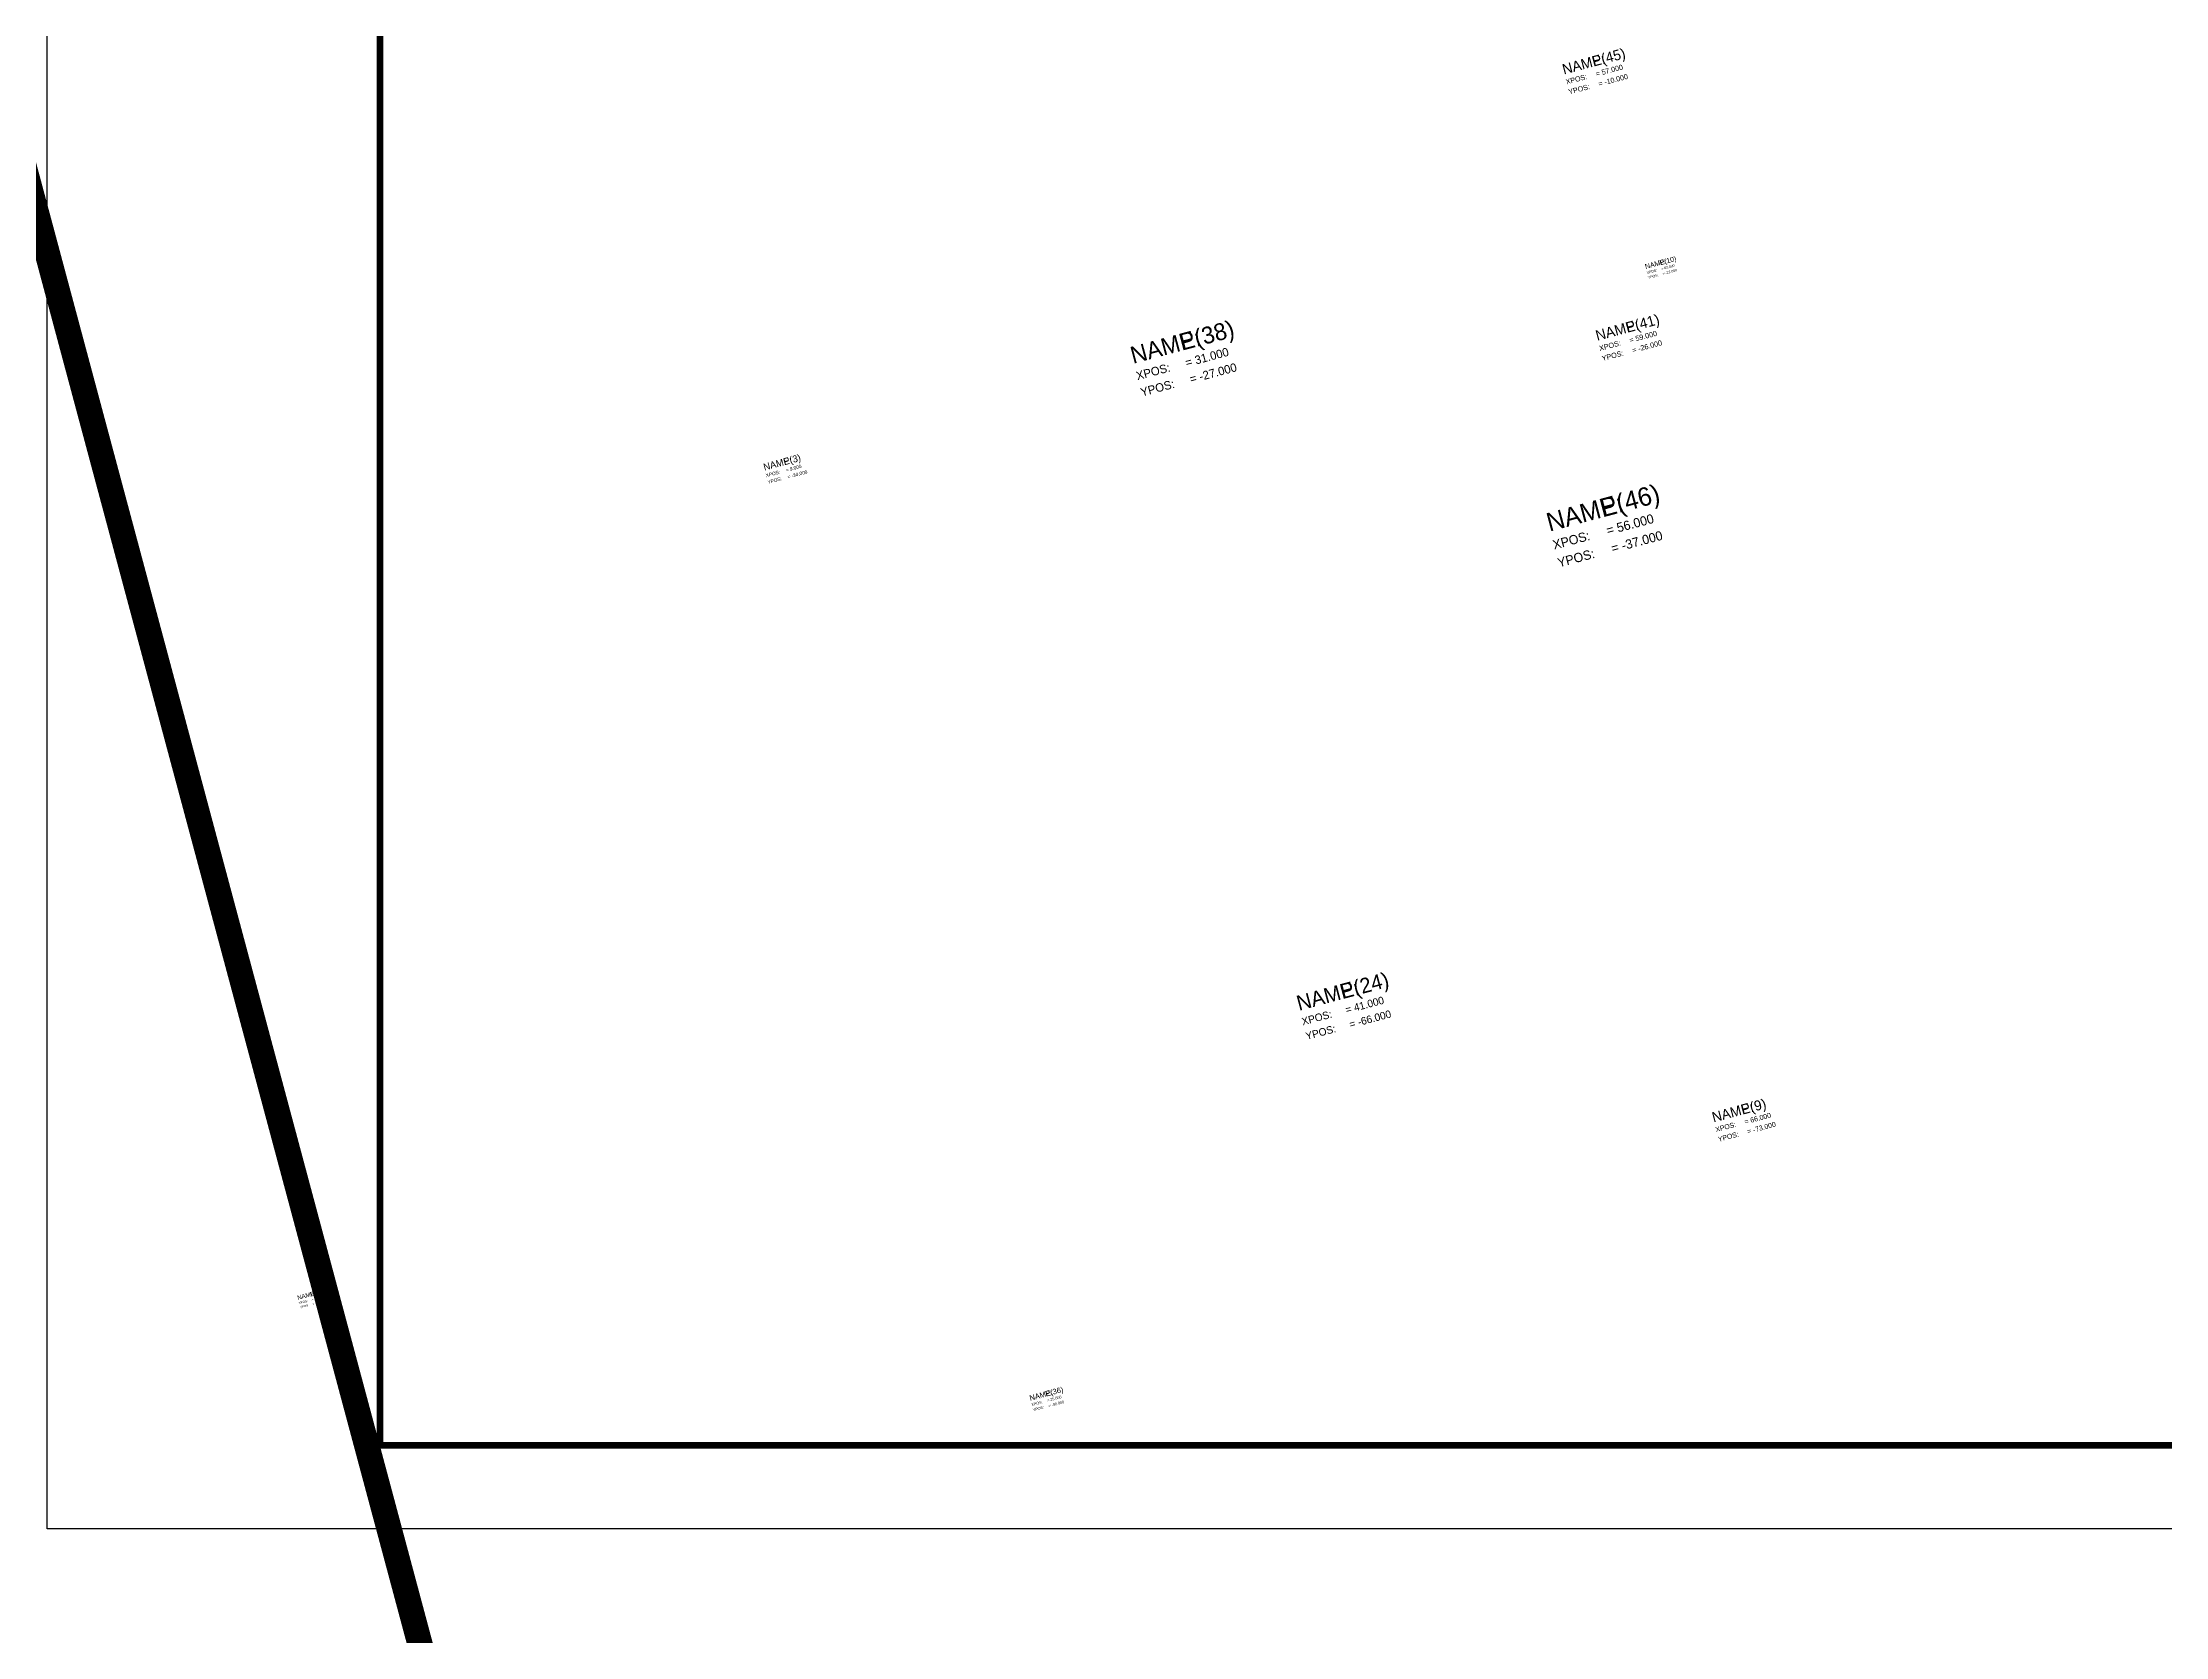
# Model space of a CAD drawing. Header units: metres. Extents: x -311 to 752, y -373 to 924.
# Drawn here: x -34.3 to 93.3, y -104.5 to -8.7 of the extents above; entities that cross this region are included whole.
import ezdxf

# ---------------------------------------------------------------- set-up
doc = ezdxf.new("R2010")
doc.units = ezdxf.units.M

# ---------------------------------------------------------------- blocks, each defined once
blk = doc.blocks.new('штамп')
at = {"layer": 'F_TitleBox', "color": 4}
blk.add_lwpolyline([(-34, -98), (-34, 199), (176, 199), (176, -98), (-34, -98)], close=True, dxfattribs=at)
at = {"layer": 'F_TitleBox', "color": 2, "const_width": 0.4}
blk.add_lwpolyline([(-14, -93), (-14, 194), (171, 194), (171, -93), (-14, -93)], close=True, dxfattribs=at)
at = {"color": 3}
blk.add_attdef('NAME', (1, 0), '', height=0.5, dxfattribs=at)
blk = doc.blocks.new('FLAG')
at = {"color": 3}
blk.add_text('NAME:', height=0.5, dxfattribs=at).set_placement((0, -0.5))
at = {"color": 4}
for s, p in [('XPOS:', (0, -1)), ('YPOS:', (0, -1.5))]:
    blk.add_text(s, height=0.25, dxfattribs=at).set_placement(p)
at = {"color": 3}
blk.add_attdef('NAME', (1.5, -0.5), '', height=0.5, dxfattribs=at)
at = {"color": 4}
for tag, p in [('XPOS', (1.5, -1)), ('YPOS', (1.5, -1.5))]:
    blk.add_attdef(tag, p, '', height=0.25, dxfattribs=at)

msp = doc.modelspace()

# ---------------------------------------------------------------- block references
at = {"xscale": 3.8, "yscale": 3.8, "zscale": 3.8, "rotation": 15}
msp.add_blockref('штамп', (10, 20), dxfattribs=at)
at = {"rotation": 15}
for p, xscale, yscale, zscale, values in [((57, -10), 1.239760928076771, 1.239760928076771, 1.239760928076771, {'NAME': 'P(45)', 'XPOS': '= 57.000', 'YPOS': '= -10.000'}), ((62, -22), 0.6073502182632868, 0.6073502182632868, 0.6073502182632868, {'NAME': 'P(10)', 'XPOS': '= 62.000', 'YPOS': '= -22.000'}), ((31, -27), 2.038897256221719, 2.038897256221719, 2.038897256221719, {'NAME': 'P(38)', 'XPOS': '= 31.000', 'YPOS': '= -27.000'}), ((59, -26), 1.2556602109110344, 1.2556602109110344, 1.2556602109110344, {'NAME': 'P(41)', 'XPOS': '= 59.000', 'YPOS': '= -26.000'}), ((9, -34), 0.8313552707736207, 0.8313552707736207, 0.8313552707736207, {'NAME': 'P(3)', 'XPOS': '= 9.000', 'YPOS': '= -34.000'}), ((56, -37), 2.2253278278458013, 2.2253278278458013, 2.2253278278458013, {'NAME': 'P(46)', 'XPOS': '= 56.000', 'YPOS': '= -37.000'}), ((41, -66), 1.812577501930173, 1.812577501930173, 1.812577501930173, {'NAME': 'P(24)', 'XPOS': '= 41.000', 'YPOS': '= -66.000'}), ((66, -73), 1.2060305406952756, 1.2060305406952756, 1.2060305406952756, {'NAME': 'P(9)', 'XPOS': '= 66.000', 'YPOS': '= -73.000'}), ((-19, -84), 0.5249631610883425, 0.5249631610883425, 0.5249631610883425, {'NAME': 'P(26)', 'XPOS': '= -19.000', 'YPOS': '= -84.000'}), ((25, -90), 0.654685769955575, 0.654685769955575, 0.654685769955575, {'NAME': 'P(36)', 'XPOS': '= 25.000', 'YPOS': '= -90.000'})]:
    msp.add_blockref('FLAG', p, dxfattribs=dict(at, xscale=xscale, yscale=yscale, zscale=zscale)).add_auto_attribs(values)
at = {"layer": 'F_TitleBox'}
msp.add_blockref('штамп', (0, 0), dxfattribs=at)

doc.saveas('drawing.dxf')
